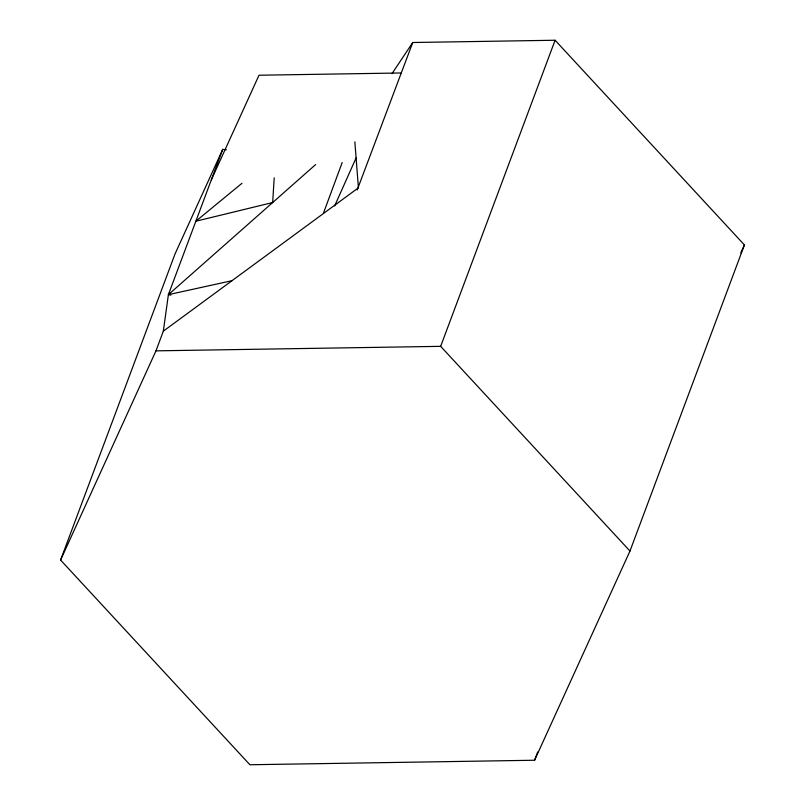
<?xml version="1.0" encoding="UTF-8"?>
<svg xmlns="http://www.w3.org/2000/svg" width="805" height="805" viewBox="0 0 805 805"><rect width="100%" height="100%" fill="white"/><g stroke="black" fill="none" stroke-linecap="round" stroke-linejoin="round"><path stroke-width="1.21" d="M274.203 177.855L272.664 202.538L195.846 221.234L241.963 183.299M392.015 73.627L412.754 42.504L555.098 40.25L744.414 244.951L629.973 551.043L534.59 760.242L249.902 764.75L60.586 560.049L155.969 350.849L163.324 331.167L168.396 294.66L222.723 149.358L226.406 149.8M323.459 213.154L342.206 162.499M60.586 560.049L175.027 253.957L222.723 149.358M412.754 42.504L357.189 189.99M629.973 551.043L440.657 346.341L555.098 40.25M534.59 760.242L537.67 752.001M334.649 205.939L356.102 157.931M211.333 179.827L259.019 75.227L401.363 72.973M740.781 252.911L744.414 244.951M170.851 295.123L168.396 294.66L315.661 164.552M163.324 331.167L358.426 187.806L354.844 141.841M168.396 294.66L232.051 280.673M155.969 350.849L440.657 346.341"/></g></svg>
